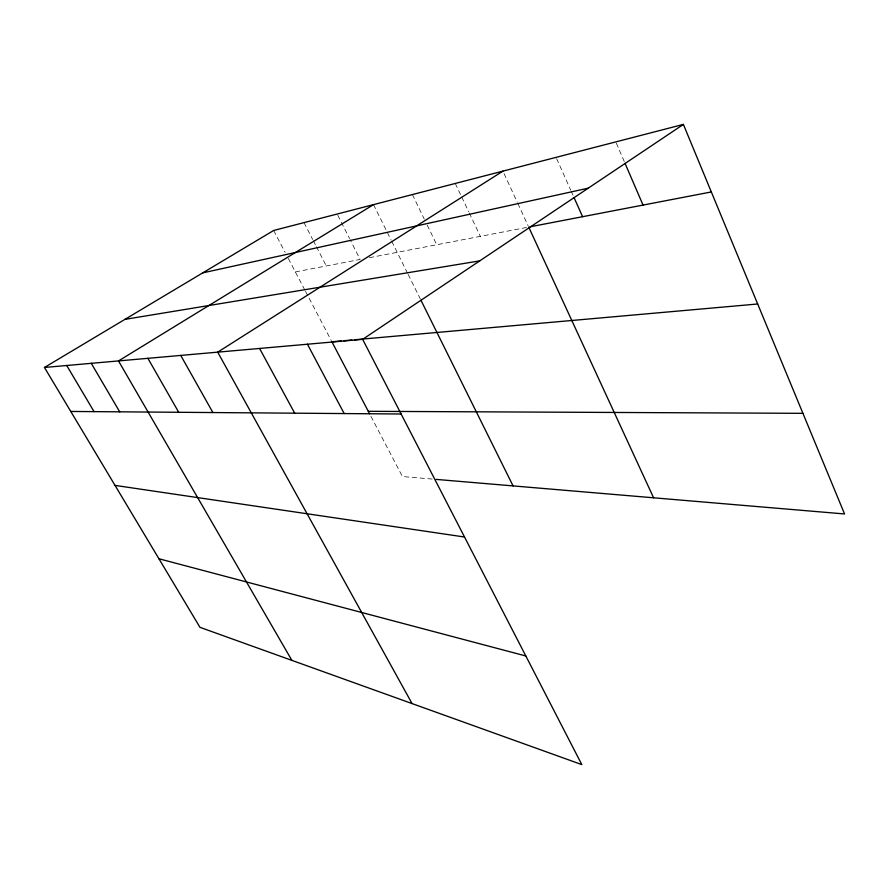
<?xml version="1.0" encoding="UTF-8"?>
<svg xmlns="http://www.w3.org/2000/svg" width="889" height="889" viewBox="0 0 889 889"><rect width="100%" height="100%" fill="white"/><g stroke="black" fill="none" stroke-linecap="round" stroke-linejoin="round"><path stroke-width="0.67" stroke-dasharray="4.45 3.33" d="M295.348 271.923L360.134 259.466L350.199 239.83M369.402 257.688L527.366 227.317M432.187 479.06L402.428 476.548L370.846 416.185M273.668 230.473L285.147 252.42M288.336 258.521L304.894 290.147M305.527 291.359L331.286 340.598M304.005 222.628L312.684 239.485M313.306 240.686L315.784 245.497M316.406 246.709L326.319 265.967M337.776 215.271L349.577 238.596M373.524 204.626L391.127 240.108M391.738 241.33L407.54 273.19M408.14 274.412L420.341 298.993M412.385 194.569L424.264 219.038M427.231 225.161L436.743 244.742M455.279 183.456L461.113 195.758M461.702 196.991L468.692 211.749M469.281 212.982L480.36 236.352M504.052 173.611L517.242 202.203M517.809 203.448L528.133 225.817M556.636 158.631L570.749 190.19M571.305 191.457L573.005 195.236M616.344 143.162L624.511 162.12"/><path stroke-width="1.33" d="M362.656 339.342L581.806 764.596L199.969 627.334L44.45 367.468L362.656 339.342L683.385 124.404L844.55 513.953L436.243 479.404M502.907 171.133L217.705 352.155L412.063 703.577M373.524 204.626L118.493 360.923L291.881 660.371M44.45 367.468L273.668 230.473L683.385 124.404M202.714 272.879L588.229 188.179M530.055 226.806L711.333 191.946M124.927 319.373L479.76 260.866M333.242 341.665L341.243 340.954M343.91 340.72L351.911 340.009M354.578 339.776L757.684 303.994M368.29 411.318L802.923 413.329M70.776 411.451L401.139 414.007M115.025 485.394L464.525 537.012M158.92 558.748L525.832 655.982M66.719 365.501L94.056 411.629M91.278 363.334L119.704 411.829M147.896 358.323L178.722 412.285M180.745 355.422L212.893 412.552M259.588 348.455L294.681 413.185M307.438 344.221L344.176 413.574M331.908 341.787L369.568 413.752M420.953 300.238L513.064 485.905M528.711 227.062L653.593 497.796M574.127 197.769L582.595 216.705M625.056 163.387L643.047 205.081"/></g></svg>
